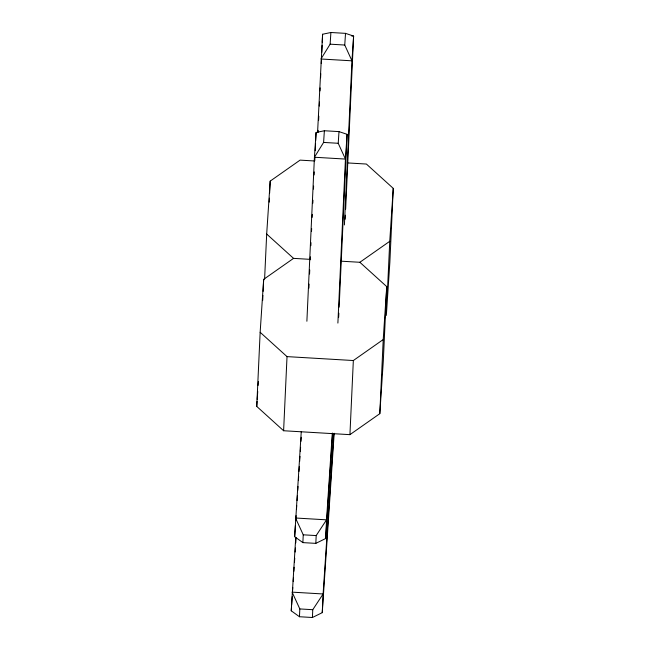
<?xml version="1.0" encoding="UTF-8"?>
<svg xmlns="http://www.w3.org/2000/svg" width="650" height="650" viewBox="0 0 650 650"><rect width="100%" height="100%" fill="white"/><g stroke="black" fill="none" stroke-linecap="round" stroke-linejoin="round"><path stroke-width="0.97" d="M340.771 261.162L359.864 262.283L386.734 286.618L383.321 360.742L379.803 413.684L349.928 434.655L283.611 430.747L256.742 406.412L260.154 332.288L263.673 279.346L293.548 258.367L310.627 259.382M262.697 300.381L262.933 295.376M263.112 291.371L263.673 279.346M264.599 279.118L266.679 234.041L270.197 181.106L300.072 160.127L314.145 160.956M269.222 202.142L269.409 198.128M269.644 193.123L270.197 181.106M283.611 430.747L287.024 356.614L260.154 332.288M334.173 433.29L322.254 612.649L312.414 617.5L299.463 616.736L291.249 610.813L295.726 537.639M332.67 433.087L325.674 538.517L315.827 543.376L302.876 542.612L294.661 536.689L301.267 431.503M306.881 321.246L314.429 157.243L316.079 132.486L324.374 130.748L338.999 131.609L347.084 134.314L339.129 307.149M308.912 288.137L309.091 284.099M309.562 273.991L309.749 269.945M310.213 259.838L310.351 256.807M310.863 245.692L311.001 242.653M311.512 231.538L311.659 228.507M312.171 217.384L312.309 214.354M312.821 203.239L312.959 200.208M313.471 189.085L313.609 186.054M314.121 174.939L314.259 171.909M314.771 160.786L314.917 157.755M315.242 150.678L315.567 143.601M315.705 140.571L316.079 132.486M317.598 131.942L322.603 34.239L330.899 32.5L345.524 33.361L353.608 36.075L345.646 209.097M318.086 132.389L318.175 130.366M318.638 120.25L318.825 116.204M319.296 106.08L319.483 102.034M319.995 90.903L320.133 87.872M320.596 77.748L320.783 73.702M321.254 63.586L321.441 59.54M321.766 52.455L322.091 45.37M322.229 42.339L322.603 34.239M299.463 616.736L299.821 608.936L292.11 592.142L323.115 593.97L322.254 612.649M302.876 542.612L303.241 534.812L295.523 518.009L326.536 519.837L325.674 538.517M312.414 617.5L312.772 609.7L323.115 593.97L333.775 433.493M315.827 543.376L316.184 535.576L326.536 519.837L332.28 433.331M337.886 323.082L345.442 159.071L347.084 134.314M338.658 317.257L338.845 313.219M344.411 224.949L351.967 60.824L353.608 36.075L351.609 35.953M345.174 219.213L345.361 215.166M349.928 434.655L353.34 360.531L383.224 339.552L386.734 286.618M379.803 413.684L383.224 339.552M393.258 188.37L389.748 241.312L386.327 315.437L389.846 262.494L393.258 188.37L366.389 164.044L347.303 162.914M256.742 406.412L257.067 401.424M257.205 399.425L257.733 391.43M258.131 385.442L258.399 381.444M294.661 536.689L295.392 525.647M295.726 520.626L296.059 515.604M296.465 509.576L296.733 505.562M297.066 500.541L297.399 495.519M297.733 490.498L298.001 486.484M298.399 480.464L298.667 476.442M299 471.421L299.333 466.399M299.666 461.386L299.999 456.365M300.332 451.344L300.601 447.322M300.999 441.301L301.267 437.288M291.249 610.813L291.517 606.759M291.655 604.736L292.191 596.627M292.524 591.565L292.793 587.511M293.199 581.433L293.467 577.379M293.873 571.293L294.141 567.247M294.483 562.177L294.751 558.122M295.149 552.045L295.425 547.991M295.758 542.921L296.091 537.859M338.999 131.609L338.219 143.284L345.442 159.071L314.429 157.243L323.602 142.423L324.374 130.748M345.524 33.361L344.752 45.037L351.967 60.824L320.962 58.996L330.127 44.176L330.899 32.5M359.864 262.283L389.748 241.312M330.127 44.176L344.752 45.037M323.602 142.423L338.219 143.284M287.024 356.614L353.34 360.531M303.241 534.812L316.184 535.576M299.821 608.936L312.772 609.7M266.679 234.041L293.548 258.367"/></g></svg>
